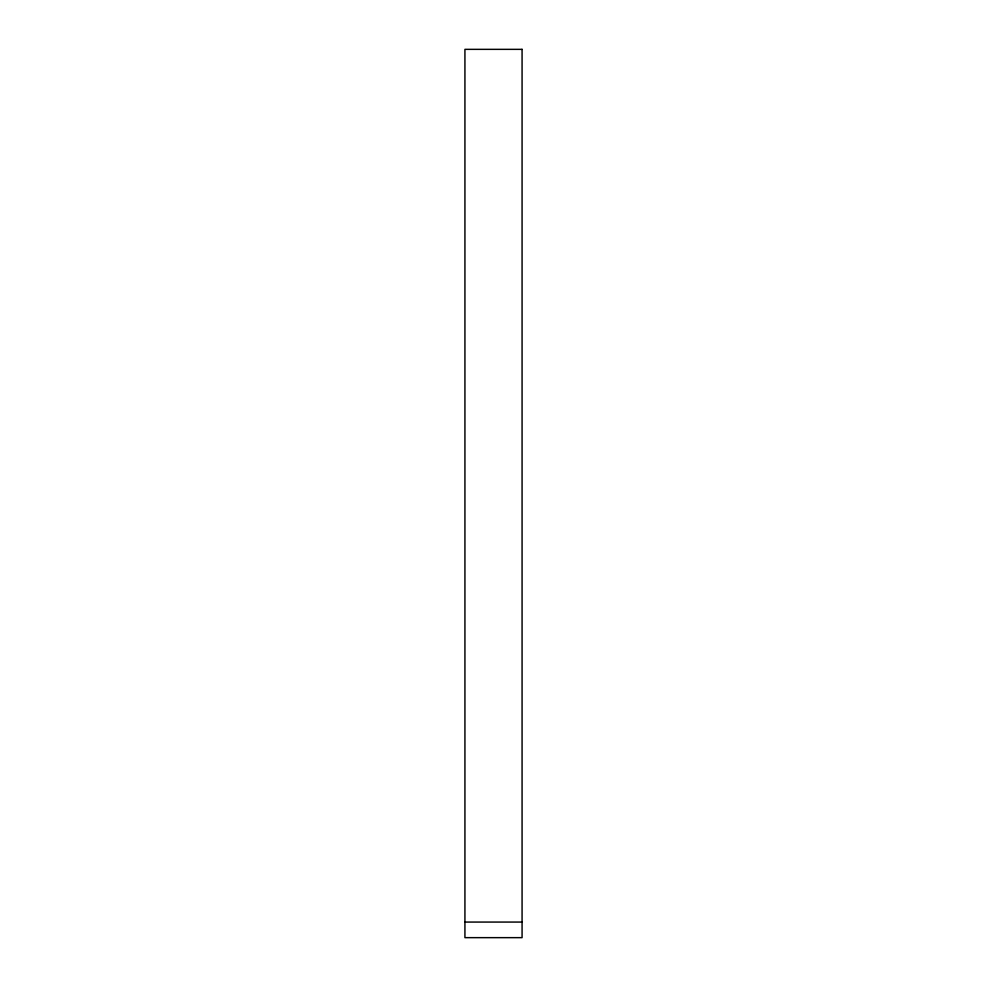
<?xml version="1.0" encoding="UTF-8"?>
<svg xmlns="http://www.w3.org/2000/svg" width="987" height="987" viewBox="0 0 987 987"><rect width="100%" height="100%" fill="white"/><g stroke="black" fill="none" stroke-linecap="round" stroke-linejoin="round"><path stroke-width="1.48" d="M464.926 922.068L522.074 922.068M522.074 49.35L464.926 49.35L464.926 937.65L522.074 937.65L522.074 49.35"/></g></svg>
